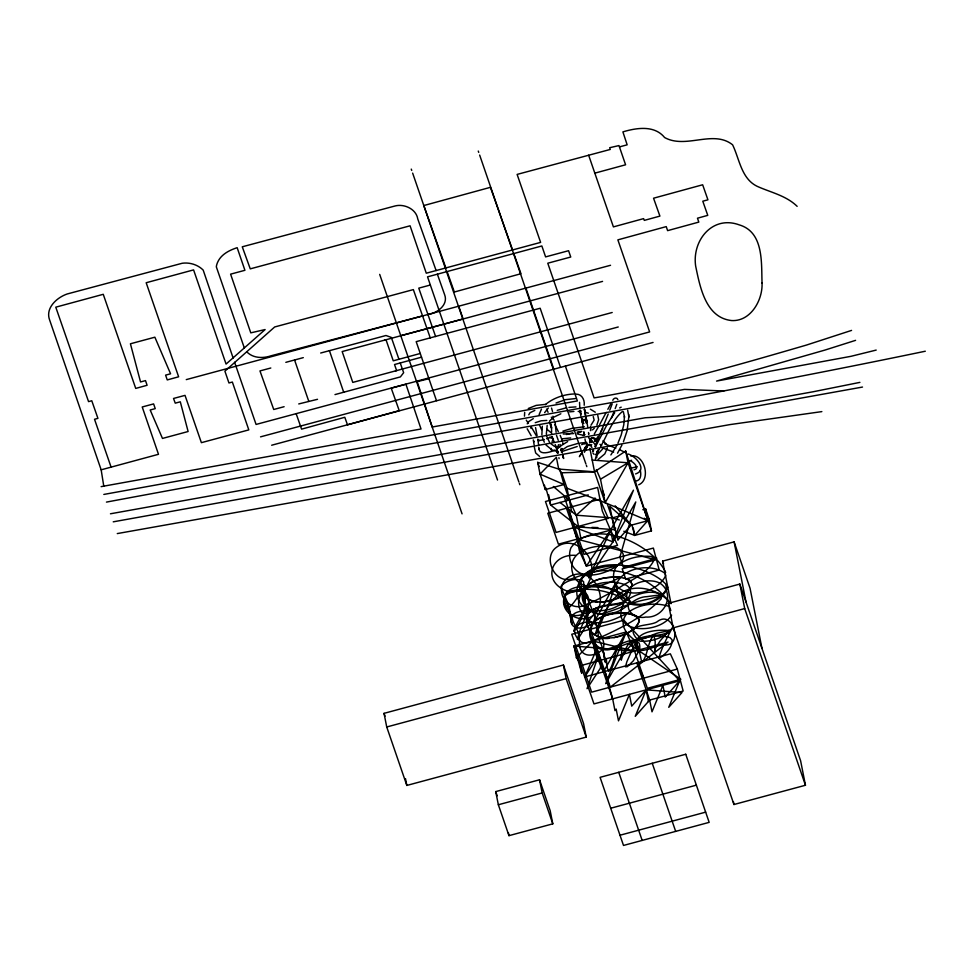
<?xml version="1.0" encoding="UTF-8"?>
<svg xmlns="http://www.w3.org/2000/svg" width="974" height="974" viewBox="0 0 974 974"><rect width="100%" height="100%" fill="white"/><g stroke="black" fill="none" stroke-linecap="round" stroke-linejoin="round"><path stroke-width="1.46" d="M561.56 449.854L561.523 448.771L562.302 452.752M555.655 447.797L555.643 446.542M562.339 452.557L561.499 448.71L561.986 451.571M585.325 415.253L584.412 409.043L585.654 415.131M561.268 450.451L561.474 448.771L561.487 452.35M628.863 416.288L627.146 430.654L623.433 441.733M558.504 444.668L557.627 447.906M561.499 449.014L562.254 451.766M595.041 440.723C595.625 438.312 592.095 436.936 590.804 439.043L591.632 438.276L590.962 438.897M561.523 449.16L561.438 450.134C561.961 448.929 560.854 448.137 562.132 451.51M561.231 450.317L561.499 449.671M584.412 409.433L585.362 413.767M597.354 451.096L596.672 457.756M597.318 452.192C596.733 451.68 598.511 451.802 595.735 454.554M528.748 414.814L530.026 412.72L534.823 410.407M601.043 660.141L600.386 668.201L587.03 688.679L598.06 656.439L584.704 676.918L670.368 653.834L677.32 669.065L683.164 691.041L649.67 700.062L635.243 716.328L646.152 689.848L681.983 692.575L668.748 707.307L679.657 680.814L623.92 620.207L571.75 634.269L591.656 692.149L677.32 669.065M557.846 453.312L557.043 449.477L556.994 452.715M590.183 427.05C590.962 424.725 591.133 432.943 590.305 430.082M599.375 449.026L596.538 454.127L598.462 449.696M673.46 625.491C668.188 635.876 662.04 646.529 658.935 657.791L659.775 657.974C665.705 653.931 672.474 647.503 672.084 639.808L670.039 637.617C649.134 631.724 629.204 644.52 609.505 649.646C601.579 651.302 594.481 645.141 591.875 638.055C587.566 630.385 594.286 623.896 594.919 616.725C590.682 605.085 584.437 594.128 583.548 581.588C577.034 577.058 565.797 580.48 560.975 586.311C563.483 595.333 569.778 603.551 569.997 613.644C578.081 619.61 588.783 610.284 597.135 608.129C600.154 608.592 588.673 619.16 588.308 622.203C584.57 627.877 581.575 634.062 577.46 639.48C579.907 626.355 589.319 614.083 588.625 600.081C588.296 587.152 570.776 590.207 564.275 596.502C561.608 605.049 573.248 611.782 570.934 621.29C572.383 632.211 588.223 627.901 593.568 622.374C605.122 612.427 626.732 608.555 638.956 618.673L639.37 620.864C630.957 643.023 578.544 646.626 588.284 613.778C597.318 603.308 612.804 605.925 624.736 601.591C634.768 594.225 650.425 588.722 662.04 594.846L661.09 598.9C642.231 618.527 616.579 630.263 591.997 641.196C587.468 643.546 579.067 644.642 579.092 637.325C578.556 625.016 561.158 613.498 584.083 610.759C595.431 610.625 607.338 612.208 617.699 605.877C625.99 603.32 637.191 590.828 625.6 584.911C612.841 579.956 597.61 582.05 585.934 588.917C578.239 593.604 575.305 602.857 568.28 608.202L566.6 608.263C562.887 603.478 562.363 595.053 568.536 591.644C587.042 586.348 608.007 590.39 624.858 599.132L624.736 601.591C606.303 633.904 659.057 635.754 671.61 615.142M607.423 447.906L604.83 453.86L598.17 459.448M594.98 440.978L594.335 438.495L592.082 437.825M542.299 426.186L541.873 434.794M582.269 420.427L582.635 422.594L583.901 423.386M586.762 422.241L586.08 417.335M593.276 449.793L592.959 451.632L593.263 450.743M597.744 450.207L595.37 459.18M586.786 421.06L586.506 421.986L586.348 420.05L585.325 419.307L582.269 420.403M581.685 418.126L582.562 422.448L583.036 420.013L585.52 419.733M581.295 417.919L583.292 422.813L582.537 421.462L585.191 419.782M547.193 425.321L546.329 434.161M561.84 448.454L561.718 449.915M524.682 412.392L524.462 416.166M539.109 414.583L541.483 409.117M616.81 404.283L615.178 408.617M612.196 403.893L609.748 410.212M557.116 448.624L558.199 447.297L559.916 447.115M564.129 496.484L584.047 554.364L617.54 545.343L610.588 530.112L558.419 544.162L547.79 513.261L599.96 499.212L608.263 518.351L556.093 532.413L545.464 501.513L597.634 487.45L602.285 510.96L610.588 530.112L588.698 577.874L612.914 541.861L633.453 490.178L610.588 530.112L586.372 566.125L579.42 550.894L577.083 539.133L569.449 511.934M613.827 412.051L611.441 417.992M608.226 413.999L594.919 446.53M557.177 448.515L559.551 446.908M584.704 676.918L595.077 652.75L592.74 640.989L634.549 651.107L647.345 688.314L680.838 679.28L628.571 643.717L605.706 683.651L626.245 631.968L574.076 646.018L576.401 657.779L579.396 661.468L581.721 673.229L574.076 646.018L634.549 651.107L626.245 631.968L603.369 671.89L595.077 652.75M552.112 441.526L552.989 439.505M562.315 448.697L561.219 450.633L567.392 446.518L577.777 443.45M617.942 443.17L621.193 435.025L623.774 424.883L624.456 416.519L624.504 417.274L623.372 411.734M590.646 439.773L590.78 439.42M527.238 423.836L528.943 421.413L533.289 418.65M590.329 440.552L589.55 442.159M621.948 445.033L617.516 453.227M595.309 447.115L606.936 424.786L614.74 412.635M600.581 446.616C607.557 435.001 611.818 420.378 622.459 411.454M588.381 444.485L584.376 452.301M589.696 441.66L590.098 440.869M596.879 425.066L598.645 419.721L597.744 415.314M586.251 448.223L588.089 444.728M606.181 412.44L599.68 424.567M607.837 409.311L610.795 403.808M593.604 450.512L593.458 450.852M616.883 445.301L610.881 454.943M602.602 449.075L597.366 454.578M598.742 426.283L594.286 434.039M602.736 428.317L600.422 432.444M561.694 472.78L567.014 488.23L605.158 502.718L628.035 462.784L625.698 451.035L594.53 471.818L561.694 472.78L558.711 469.091L556.373 457.33L540.034 474.119L545.355 489.569L564.019 484.541L569.34 499.991L576.291 515.209L580.942 538.719M574.757 527.384L612.914 541.861L635.779 501.939L619.866 557.091L623.384 567.306L656.878 558.285M544.612 412.647L548.35 407.972M598.146 436.328L594.98 441.222M667.75 587.078C660.202 609.164 615.008 613.693 616.359 584.522C622.715 567.063 651.789 562.911 665.254 573.564L665.692 575.768C658.107 590.841 633.149 598.754 618.977 588.15C610.893 581.259 611.976 567.927 620.998 562.315C627.025 556.617 621.57 548.094 614.399 547.266C597.354 542.798 565.626 549.896 572.7 573.369C580.394 594.359 605.791 585.739 619.927 577.253L627.792 579.116L630.324 580.699L632.26 584.79C623.701 605.329 578.325 611.027 579.153 581.868C593.897 552.94 648.148 565.711 665.705 583.998L666.557 588.783C660.482 600.885 636.022 611.441 626.696 598.279C625.113 582.902 649.281 576.925 660.372 583.45C676.151 594.566 663.769 618.539 645.811 617.041C636.217 619.415 623.701 610.99 629.959 600.836C619.829 587.115 599.241 586.932 583.548 586.385C576.864 586.859 568.95 588.113 565.273 594.469C556.556 612.622 583.134 627.086 595.698 613.267C605.718 601.031 598.888 579.518 584.096 574.526C572.785 571.799 566.6 558.187 571.02 547.644C594.189 516.476 652.69 544.271 665.692 572.456M670.757 603.344C656.89 586.725 627.95 581.259 613.206 599.667C605.171 609.858 598.779 621.595 595.394 634.171L597.659 630.762L607.301 607.898L616.445 582.452L615.751 582.829C607.326 597.147 600.532 612.403 591.194 626.185C586.092 636.606 594.408 652.337 607.046 648.976C618.332 647.077 628.583 637.033 640.466 641.172C651.009 641.927 661.906 638.311 669.844 631.31L668.943 630.495C657.669 629.387 634.208 630.933 635.949 646.699C637.958 657.523 641.209 648.185 639.139 643.132C629.265 636.947 616.591 625.892 627.073 613.352C638.177 604.087 654.82 602.066 668.432 606.181M612.792 400.29C613.474 398.025 616.919 396.954 617.857 399.608M579.347 456.684L581.356 453.555M585.021 447.809L587.2 444.509M583.828 449.793L585.63 446.981M579.968 455.82L581.941 452.74M592.034 437.582L590.828 439.274L596.076 445.715M582.489 421.462L584.424 419.952M586.019 421.779L586.591 420.61C585.24 418.783 587.59 421.024 585.958 421.754M545.842 487.84L550.663 505.019L578.617 526.971L614.448 529.698L615.629 528.164M586.762 422.266L586.092 422.947M549.409 421.158L553.39 417.359L560.841 413.792M613.937 637.629C623.397 634.89 635.852 631.213 639.285 620.913L637.386 616.859L634.902 615.288L627.073 613.352C616.712 618.393 605.451 624.322 593.568 622.374L590.256 625.247L588.43 622.423L582.902 591.364L585.691 586.701C599.193 581.965 615.142 588.917 624.882 598.547L624.736 601.591C613.352 607.484 597.464 603.259 588.235 613.657C581.441 626.416 596.319 640.709 609.286 638.299M607.228 503.741L612.11 517.937L617.954 539.913L631.42 524.73M623.81 531.268L634.707 535.408L649.122 519.13L645.616 508.915L642.828 509.67M590.975 425.224L594.14 420.111L593.239 416.519M576.401 657.779L592.74 640.989L612.658 698.869L614.984 710.63L616.165 709.096L618.502 720.845L629.399 694.365L631.736 706.113L646.152 689.848L648.477 701.597M430.301 338.002L413.353 289.607L274.668 326.972L224.897 371.155L228.951 382.977L232.36 382.052L248.808 429.887L201.387 442.671L185.023 395.371L173.53 398.463L175.247 403.163L180.3 401.812L188.116 431.519L162.475 438.434L150.179 409.993L155.231 408.63L153.612 403.906L142.216 406.974L158.494 454.298L101.162 469.821L103.768 486.148L101.126 486.647M559.989 502.414L576.291 515.209L595.09 498.031M558.041 447.48L567.659 441.612M111.073 467.082L94.527 419.27L97.924 418.357L91.775 400.752L88.561 401.617L55.774 307.175L103.256 294.306L135.727 388.419L147.098 385.278L145.503 380.615L140.536 381.954L130.419 343.785L154.866 337.199L170.572 373.797L165.604 375.136L167.248 379.921L178.632 376.792L146.173 282.74L193.583 269.895L226.065 364.069L265.111 329.553L250.781 332.852L230.595 274.157L244.924 270.297L237.157 247.688C229.414 250.208 221.086 254.372 217.652 262.225A27.041 19.054 -11.2 0 0 216.325 266.839L244.34 347.986M592.472 429.899L594.274 428.292M545.318 404.648C553.232 398.062 563.556 394.446 573.808 393.995M673.375 627.95C668.042 632.284 660.409 631.481 654.284 634.281C648.55 635.9 642.243 641.403 636.253 638.043C623.932 622.715 651.107 627 657.827 621.242C673.631 609.834 683.456 646.943 664.085 644.958C654.966 643.863 633.039 660.64 636.351 640.332C645.75 633.356 659.873 637.775 669.844 631.31L666.386 633.55L660.104 640.941L655.551 648.027L654.784 651.143L655.222 641.854L654.199 636.838L653.104 635.815C647.43 643.595 647.954 654.662 642.195 662.308L641.659 661.87C638.591 648.039 640.186 654.175 635.766 640.21L626.586 649.999L622.057 657.048L621.29 660.153L621.716 650.888L620.706 645.859L619.598 644.849C613.937 652.617 614.448 663.684 608.689 671.329L607.338 668.237L606.266 658.814L605.548 661.955L604.038 656.111M591.06 438.763L592.789 437.935L594.664 438.848L597.379 442.987M645.616 508.915L647.941 520.676L605.158 502.718L600.508 479.208L628.035 462.784L651.46 530.891L634.707 535.408L631.98 525.144M596.38 619.793C605.39 613.997 616.579 612.756 627.073 613.352M591.729 444.728C587.858 447.407 585.021 442.257 584.972 438.897M619.647 407.911L621.193 407.156M555.095 449.976C550.249 452.326 539.389 455.601 538.939 448.515L539.06 449.16L538.805 447.139M528.261 408.508L536.126 405.391L545.708 404.368M583 435.585L585.021 434.611M582.769 419.806L583.475 419.465M635.596 473.924C647.893 469.943 636.083 456.161 628.047 453.994M556.008 403.053L565.322 399.681L575.5 398.573M638.701 484.784C651.448 479.549 644.411 453.482 630.604 455.881M581.344 431.458L577.253 433.126M535.25 422.692L541.179 420.792L546.816 420.415M577.217 446.506L562.655 451.327M634.001 469.809C640.052 468.725 634.098 462.589 631.03 461.152M562.887 431.105L571.762 428.426L584.363 426.746M581.673 444.655L585.691 443.17M557.213 410.334L566.527 407.753M546.682 438.726L551.966 436.863M566.503 434.526L572.688 432.833M855.586 340.352L824.978 350.068L716.56 381.09L850.935 356.326L876.198 350.08M851.568 330.405L806.314 345.113C736.332 365.457 666.094 385.972 594.103 397.903L547.778 263.211L570.752 257.026L568.572 250.708L545.598 256.892L541.848 245.972L427.537 276.847L497.531 480.036M544.32 439.53L539.255 440.565L537.928 439.323M629.91 460.775L631.615 460.264M421.535 357.178L394.531 364.519L396.613 370.595L352.783 382.405L342.166 351.553L386.008 339.743L393.252 360.818L420.257 353.477M234.588 362.267L256.077 424.445L618.247 326.984M588.649 155.207L594.822 173.153L625.588 164.789L618.977 145.564L609.675 147.719L610.272 149.448L517.121 174.407L540.619 242.392L426.283 273.207L410.078 225.798L250.257 268.861L242.27 246.799L395.03 205.977C404.149 203.554 416.202 208.972 417.749 218.907L436.121 270.553M619.525 146.879L627.159 144.822L622.897 131.88C636.801 127.74 654.491 125.037 664.609 137.529C685.939 149.375 713.212 129.323 732.594 144.809C739.534 159.091 741.287 178.571 757.102 186.29C770.702 192.45 786.067 195.506 797.146 206.342M430.35 285.017L418.771 288.146L435.622 336.566M186.265 379.617L610.54 265.281M285.832 362.34L303.291 357.641M320.677 353.026L385.96 335.506L391.329 337.406L398.95 359.284M270.809 368.002L259.961 370.924L273.731 409.494L284.116 406.706M384.852 340.06L602.565 281.389M395.468 370.899L612.196 312.496M334.983 394.592L400.399 376.901L403.662 372.677L400.229 362.985M260.545 436.851L649.634 331.927L617.869 239.86L666.24 226.613L667.616 230.643L698.821 222.096L697.481 218.2L707.757 215.364L702.79 201.204L707.928 199.816L702.656 184.78L653.554 198.209L659.909 216.106L644.313 220.38L643.595 218.626L613.413 226.893L594.822 173.153M271.661 445.228L653.055 342.446M588.272 494.889L550.663 505.019L548.63 494.731M576.291 515.209L612.11 517.937L621.887 515.307M614.448 529.698L609.785 506.188L631.189 525.181L647.941 520.676L625.698 451.035M671.025 603.673L662.6 561.146L734.104 541.873L750.065 588.308L761.972 648.428M668.334 603.332L739.838 584.059L800.604 760.731L805.461 785.251L733.958 804.512L673.192 627.84L668.334 603.332L670.806 610.515M673.192 627.84L744.696 608.58L805.461 785.251M384.036 713.345L563.422 664.999L583.536 723.451L586.238 737.099L406.84 785.434L386.727 726.981L384.036 713.345L385.01 716.194M582.379 665.169L668.042 642.085L610.333 687.12L590.414 629.228M386.727 726.981L566.125 678.635L586.238 737.099M495.729 791.594L539.547 779.784L550.176 810.685L552.794 823.846L508.976 835.655L498.347 804.755L495.729 791.594L497.178 795.807M498.347 804.755L542.165 792.946L552.794 823.846M610.71 808.237L696.373 785.154M619.988 835.229L705.651 812.146M400.789 335.689L463.113 318.973L458.742 306.262M422.606 315.929L270.845 355.851C262.895 358.578 252.741 358.249 246.726 351.736M635.596 481.022C641.148 480.779 641.33 474.216 640.259 470.199M428.937 378.703L417.189 381.65L432.2 427.014L577.375 400.947L565.383 366.078M298.738 403.942L317.524 399.303M427.939 314.492C436.973 313.275 448.588 304.972 444.631 294.708L437.375 274.193M637.203 466.704L630.3 468.324M859.896 382.38L813.302 391.731L679.986 415.788L645.214 417.761L110.464 513.785M925.3 351.224C653.566 407.741 379.227 450.962 106.446 502.097M117.282 533.582L729.916 424.603L821.849 411.612M103.768 486.148L421.024 428.986L405.939 384.267L391.219 388.163L399.243 410.638L347.474 424.798L344.796 417.286L301.575 429.144L296.303 414.096M862.514 387.055L113.24 521.833M103.816 494.439L684.466 389.393L723.877 390.988M561.864 438.836L570.679 437.923M601.81 602.09C612.963 600.081 627.755 596.49 632.187 584.802L630.324 580.699L624.371 577.959M580.054 443.073L586.823 442.464M577.18 432.042L581.782 431.482M563.276 434.027L573.601 433.576M575.792 555.375C550.371 553.378 541.386 582.294 567.757 591.315C574.295 592.436 581.454 590.78 586.421 586.275C595.382 578.239 608.324 576.681 619.927 577.253C607.289 576.803 591.34 577.947 583.937 589.769C577.716 601.518 589.647 615.812 602.224 613.644C617.455 609.675 631.578 602.054 647.235 599.351C667.945 594.822 668.042 593.702 646.858 596.648C632.126 597.062 624.979 612.5 610.296 613.23C597.172 617.942 582.355 607.983 583.499 593.738C582.062 587.821 583.268 600.921 584.704 602.443C584.936 612.196 580.212 623.421 573.832 631.286L574.904 627.414L580.407 617.406L586.397 608.263L588.259 606.924M568.926 407.388L575.987 406.901M569.522 411.856L573.929 411.454M589.781 442.22L591.802 442.379M578.617 526.971L584.534 527.165M591.936 527.397L597.866 527.591M559.161 447.163L554.291 446.214L550.834 443.73M578.179 411.418L580.2 411.527M591.218 438.057L597.939 438.909M592.204 460.057L628.035 462.784M605.158 502.718L594.53 471.818L558.711 469.091L537.709 462.358L540.034 474.119L564.019 484.541L559.6 468.786M557.627 451.583L552.27 450.134L545.951 444.96M597.683 602.163C584.327 602.285 576.316 585.009 584.096 574.526C593.945 568.219 606.035 565.809 617.589 565.492C626.769 558.005 639.468 555.35 651.095 556.471L654.589 558.857C648.148 573.966 629.898 580.09 617.187 589.124C606.887 594.688 596.648 600.483 585.739 604.793C575.549 610.345 562.485 603.076 561.56 591.486C559.855 580.37 571.653 572.931 581.6 574.1C594.116 577.083 607.313 572.688 617.589 565.492C602.322 569.9 586.458 573.016 571.531 578.848C554.644 584.363 542.165 557.091 556.592 547.193C571.884 535.615 591.985 551.442 591.839 568.816C593.47 581.575 579.287 590.366 585.264 603.235L585.313 594.761L584.473 592.131L582.939 591.474C572.067 604.404 583.499 619.744 596.405 624.565C599.156 630.032 596.928 636.667 600.069 642.073C603.88 647.832 608.726 680.29 602.882 649.646C607.046 639.723 596.465 631.31 595.345 621.68C596.952 612.403 589.55 609.249 582.622 605.767C570.618 594.493 578.446 573.601 594.505 571.884C622.824 565.833 653.505 580.419 670.222 603.271M584.473 443.547L586.884 443.925M575.938 394.105C581.928 393.995 584.875 399.973 584.205 405.245M577.326 433.929L583.316 435.305M593.568 622.374C579.749 620.462 567.428 627.719 579.542 640.904C578.02 657.316 592.533 658.631 602.845 649.366L603.929 654.93M584.668 412.136L588.369 413.207M577.083 539.133L655.697 559.819L622.191 568.853L625.71 579.067L659.203 570.034L653.371 548.07L586.372 566.125L566.454 508.233M612.11 517.937L619.354 519.982M566.539 499.09L569.34 499.991L553.317 486.489M604.732 443.937L615.848 448.101M602.127 447.76L613.681 452.046M553.427 438.97L549.628 437.229M539.608 456.453L535.663 452.959L534.324 447.09M585.91 419.831L586.604 420.683L585.739 419.843M590.366 409.19L595.297 412.209M619.61 449.732L625.052 452.35M590.061 441.112L589.453 438.604M546.524 409.141L548.094 412.294M599.923 444.302L601.615 445.313M581.137 411.332L580.346 410.651M590.621 440.577C592.63 444.01 589.538 439.116 591.096 441.636M602.943 440.845L606.388 444.12M591.035 440.978L591.729 441.429M551.808 433.296L546.84 429.169M644.179 518.192L647.941 520.676M588.503 437.606L590.828 439.189M551.26 417.164L554.218 420.196M586.092 420.086L586.884 421.474M594.103 454.395L592.91 452.971M580.492 410.821L580.114 410.273L580.894 414.23L580.528 412.501M582.379 421.9L582.976 422.558L582.379 421.328M615.118 505.786L631.189 525.181M589.635 444.083L591.948 447.529M556.958 449.331L557.676 451.948M557.043 449.477L557.213 450.451M528.212 423.142L526.252 420.135M549.421 442.099L546.791 436.474M531.171 435.743L527.165 428.755M557.079 449.635L557.42 450.536M557.749 452.496L557.067 449.696L557.895 452.959M590.877 441.246L590.67 440.711M541.654 429.68L539.523 425.139M536.37 435.743L531.329 427.062M580.175 410.383L580.261 411.138M558.321 431.628L554.876 424.506M549.397 422.399L551.564 428.122M544.283 442.22L542.384 437.387M551.54 408.082L552.538 411.564M560.16 435.293L562.327 440.759M643.826 678.087L636.874 662.868L649.67 700.062L651.996 711.824L662.904 685.331L665.23 697.092L679.657 680.814L593.982 703.91L574.076 646.018M533.703 440.893L534.093 441.758M596.356 469.626L600.508 479.208M558.26 440.333L556.507 435.402M554.036 441.892L552.221 436.742M555.192 444.521L556.385 447.59M627.67 410.285L628.912 417.042M530.635 427.403L531.086 428.499M560.013 444.448L560.622 446.104M512.58 249.953L490.433 187.325L423.8 205.551L445.861 267.935M513.809 253.532L520.956 273.718L454.347 292.017L447.115 271.576M233.139 358.055L203.189 270.102C197.819 264.697 189.76 262.225 182.248 263.248L67.194 293.978C56.894 297.496 45.072 308.052 49.65 320.056L101.162 469.821M662.6 561.146L663.574 563.958M560.464 367.259L540.168 308.247L416.19 341.655L436.486 400.667M602.833 490.957L604.294 495.218M525.923 288.158L553.804 369.195M478.271 151.055L478.721 152.382M479.646 155.061L585.898 463.977M586.36 465.316L586.823 466.643M652.251 763.287L675.676 831.382M537.709 462.358L539.158 466.57M411.272 169.111L411.722 170.438M412.647 173.116L518.899 482.033M519.361 483.372L519.824 484.699M618.746 772.309L642.17 840.416M379.69 274.388L462.066 513.87M329.419 350.664L343.712 392.242M294.562 359.99L308.819 401.434M586.786 421.024L586.141 417.603M582.245 421.352L582.44 421.973M535.53 427.598L537.1 435.634M533.277 439.895L534.142 444.814M595.735 644.678L603.369 671.89M586.47 420.257L585.739 417.237M605.682 673.631L612.658 698.869M555.143 422.351L556.093 432.261M550.894 423.86L551.308 425.796M562.984 455.467L563.556 458.291M557.079 449.72L557.591 452.545M562.704 455.333L563.082 457.22M734.104 541.873L746.011 602.005M739.838 584.059L744.696 608.58M733.385 801.626L733.958 804.512M649.122 519.13L651.46 530.891M633.246 528.054L634.707 535.408M616.505 532.571L617.954 539.913M610.588 530.112L612.914 541.861M589.879 448.308L594.53 471.818M562.704 454.688L563.13 456.818M567.014 488.23L571.665 511.74M544.478 485.162L545.355 489.569M563.422 664.999L566.125 678.635M539.547 779.784L542.165 792.946M508.391 832.733L508.976 835.655M405.488 778.616L406.84 785.434M562.923 454.882L563.593 458.486M558.918 457.683L559.088 458.584M537.782 439.347L538.634 444.874M581.721 418.406L583.28 427.61M562.899 455.333L563.313 457.537M580.869 415.874L580.175 411.625M586.725 420.853L587.724 427.038M588.503 432.505L588.673 433.698M588.783 434.428L588.625 433.381M583.852 431.64L584.071 433.138M584.339 435.074L584.193 434.014M584.023 432.846L584.23 434.331M562.777 442.646L562.984 444.461M552.928 416.178L553.22 418.698M551.211 448.393L551.442 450.548M551.247 425.175L551.528 427.988M579.542 402.359L579.786 407.4M628.741 414.474L628.79 415.241M551.467 427.33L551.637 431.872M571.921 623.53L567.245 604.574L564.275 596.502L564.579 603.04L567.258 609.2C571.507 609.566 570.107 619.647 571.921 623.53M762.045 283.008C762.812 300.065 750.759 321.566 731.693 320.568C705.724 317.828 700.014 287.111 695.643 265.999C691.954 240.554 712.347 215.071 739.132 224.836C763.933 232.043 761.291 262.749 762.045 283.008M638.774 651.241L633.344 660.81L627.39 666.642L625.442 666.825L626.866 661.711L636.351 640.332L638.774 651.241M582.245 421.279L582.391 420.585L582.245 421.279M685.745 754.253L600.081 777.337L623.506 845.444L709.169 822.36L685.745 754.253M539.048 440.613L538.208 439.931L539.048 440.613M590.317 441.319L589.854 440.735L590.341 441.405"/></g></svg>
